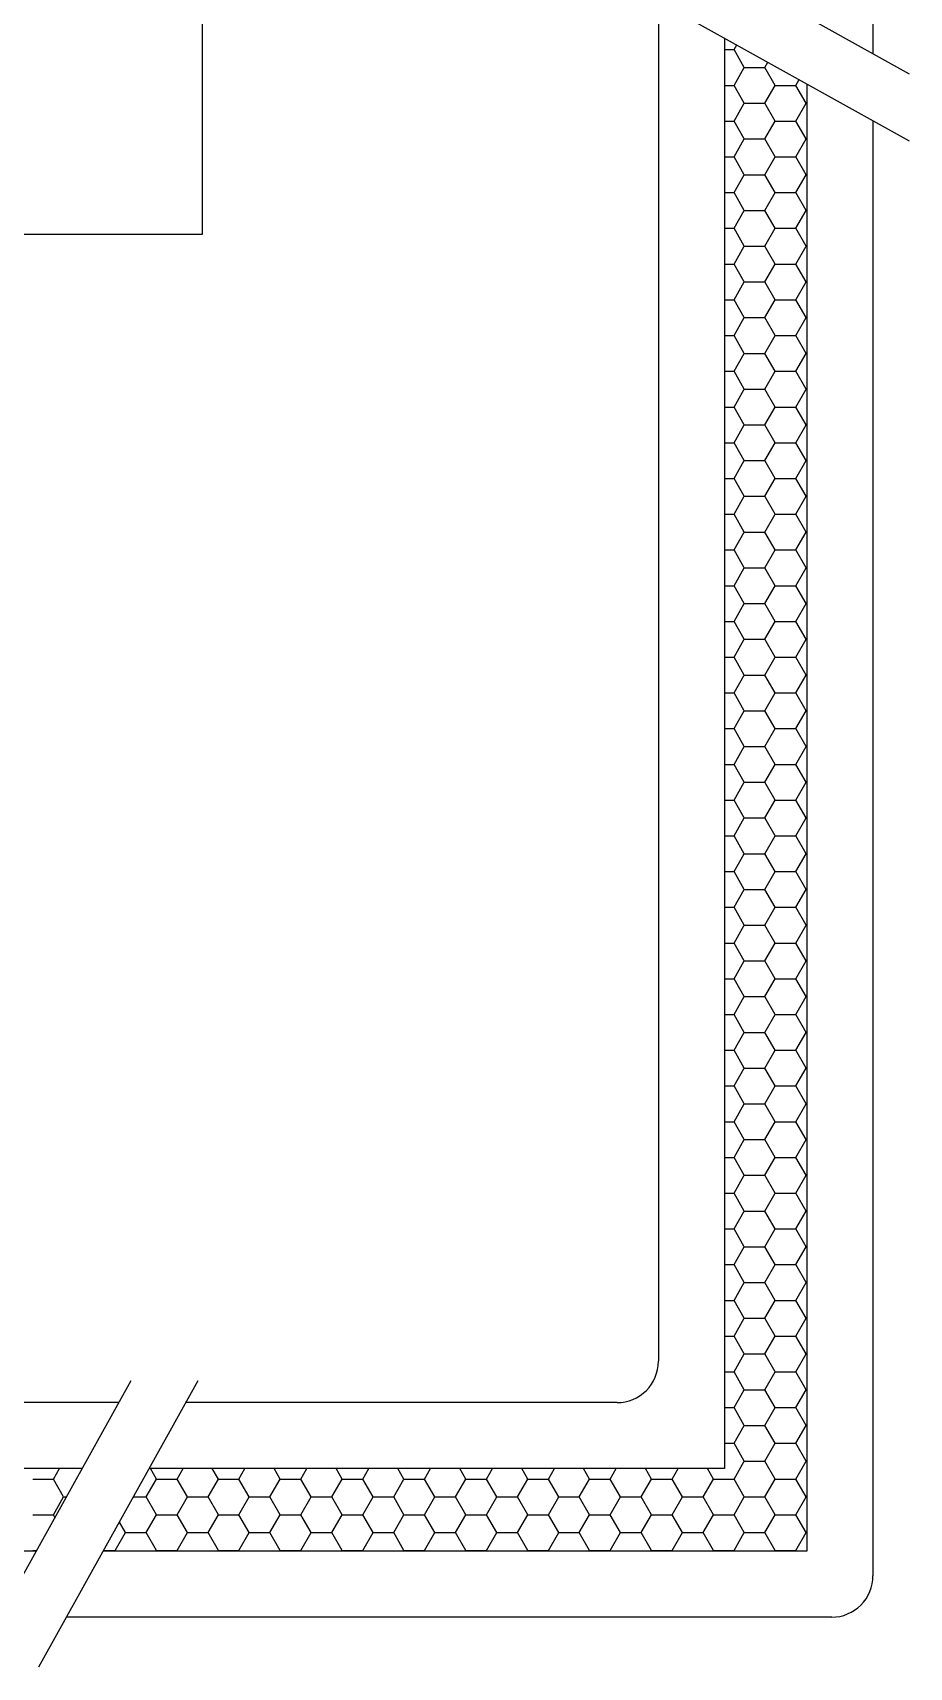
# Model space of a CAD drawing. Extents: x 20 to 15395, y -28849 to -19999.
# Drawn here: x 5996 to 7059, y -24406 to -22426 of the extents above; entities that cross this region are included whole.
import ezdxf

# ---------------------------------------------------------------- set-up
doc = ezdxf.new("R2010")
doc.units = 0
doc.header["$LTSCALE"] = 0.1
doc.header["$MEASUREMENT"] = 0
for name, color, linetype in [('FI', 2, 'CONTINUOUS'), ('IS', 5, 'CONTINUOUS'), ('ISO', 151, 'CONTINUOUS'), ('MF', 8, 'CONTINUOUS')]:
    doc.layers.add(name, color=color, linetype=linetype)

msp = doc.modelspace()

# ---------------------------------------------------------------- linework, layer by layer
at = {"layer": 'FI'}
for p, q in [((7014.8, -20535.7, 0), (7014.8, -22451.2, 0)), ((6754.8, -22387.7, 0), (6754.8, -24035.6, 0)), ((7014.8, -22532.4, 0), (7014.8, -24295.6, 0)), ((6100.8, -24085.6, 0), (5676.9, -24085.6, 0)), ((6704.8, -24085.6, 0), (6182, -24085.6, 0)), ((6964.8, -24345.6, 0), (6037.3, -24345.6, 0))]:
    msp.add_line(p, q, dxfattribs=at)
msp.add_lwpolyline([(4839.8, -21989.6), (6201.6, -21989.6), (6201.6, -22670.1), (4839.8, -22670.1)], close=True, dxfattribs=at)
for centre in [(6704.8, -24035.6, 0), (6964.8, -24295.6, 0)]:
    msp.add_arc(centre, 50, 269.9989, 0, dxfattribs=at)
at = {"layer": 'IS'}
for p, q in [((6834.8, -22432.2, 0), (6834.8, -24165.6, 0)), ((6934.8, -22487.9, 0), (6934.8, -24265.6, 0)), ((6056.3, -24165.6, 0), (5456.8, -24165.6, 0)), ((6834.8, -24165.6, 0), (6137.5, -24165.6, 0)), ((6000.6, -24265.6, 0), (5456.8, -24265.6, 0)), ((6934.8, -24265.6, 0), (6081.8, -24265.6, 0))]:
    msp.add_line(p, q, dxfattribs=at)
at = {"layer": 'ISO'}
for p, q in [((6846.4, -22446.2), (6849.7, -22440.5)), ((6834.8, -22446.2), (6846.4, -22446.2)), ((6858.9, -22467.9), (6846.4, -22446.2)), ((6846.4, -22489.5), (6858.9, -22467.9)), ((6858.9, -22467.9), (6883.9, -22467.9)), ((6883.9, -22467.9), (6887.5, -22461.5)), ((6896.4, -22489.5), (6883.9, -22467.9)), ((6834.8, -22489.5), (6846.4, -22489.5)), ((6858.9, -22511.2), (6846.4, -22489.5)), ((6883.9, -22511.2), (6896.4, -22489.5)), ((6896.4, -22489.5), (6921.4, -22489.5)), ((6921.4, -22489.5), (6925.4, -22482.6)), ((6933.9, -22511.2), (6921.4, -22489.5)), ((6846.4, -22532.8), (6858.9, -22511.2)), ((6858.9, -22511.2), (6883.9, -22511.2)), ((6896.4, -22532.8), (6883.9, -22511.2)), ((6921.4, -22532.8), (6933.9, -22511.2)), ((6933.9, -22511.2), (6934.8, -22511.2)), ((6834.8, -22532.8), (6846.4, -22532.8)), ((6858.9, -22554.5), (6846.4, -22532.8)), ((6883.9, -22554.5), (6896.4, -22532.8)), ((6896.4, -22532.8), (6921.4, -22532.8)), ((6933.9, -22554.5), (6921.4, -22532.8)), ((6846.4, -22576.1), (6858.9, -22554.5)), ((6858.9, -22554.5), (6883.9, -22554.5)), ((6896.4, -22576.1), (6883.9, -22554.5)), ((6921.4, -22576.1), (6933.9, -22554.5)), ((6933.9, -22554.5), (6934.8, -22554.5)), ((6834.8, -22576.1), (6846.4, -22576.1)), ((6858.9, -22597.8), (6846.4, -22576.1)), ((6883.9, -22597.8), (6896.4, -22576.1)), ((6896.4, -22576.1), (6921.4, -22576.1)), ((6933.9, -22597.8), (6921.4, -22576.1)), ((6846.4, -22619.4), (6858.9, -22597.8)), ((6858.9, -22597.8), (6883.9, -22597.8)), ((6896.4, -22619.4), (6883.9, -22597.8)), ((6921.4, -22619.4), (6933.9, -22597.8)), ((6933.9, -22597.8), (6934.8, -22597.8)), ((6834.8, -22619.4), (6846.4, -22619.4)), ((6858.9, -22641.1), (6846.4, -22619.4)), ((6883.9, -22641.1), (6896.4, -22619.4)), ((6896.4, -22619.4), (6921.4, -22619.4)), ((6933.9, -22641.1), (6921.4, -22619.4)), ((6846.4, -22662.7), (6858.9, -22641.1)), ((6858.9, -22641.1), (6883.9, -22641.1)), ((6896.4, -22662.7), (6883.9, -22641.1)), ((6921.4, -22662.7), (6933.9, -22641.1)), ((6933.9, -22641.1), (6934.8, -22641.1)), ((6834.8, -22662.7), (6846.4, -22662.7)), ((6858.9, -22684.4), (6846.4, -22662.7)), ((6883.9, -22684.4), (6896.4, -22662.7)), ((6896.4, -22662.7), (6921.4, -22662.7)), ((6933.9, -22684.4), (6921.4, -22662.7)), ((6846.4, -22706), (6858.9, -22684.4)), ((6858.9, -22684.4), (6883.9, -22684.4)), ((6896.4, -22706), (6883.9, -22684.4)), ((6921.4, -22706), (6933.9, -22684.4)), ((6933.9, -22684.4), (6934.8, -22684.4)), ((6834.8, -22706), (6846.4, -22706)), ((6858.9, -22727.7), (6846.4, -22706)), ((6883.9, -22727.7), (6896.4, -22706)), ((6896.4, -22706), (6921.4, -22706)), ((6933.9, -22727.7), (6921.4, -22706)), ((6846.4, -22749.3), (6858.9, -22727.7)), ((6858.9, -22727.7), (6883.9, -22727.7)), ((6896.4, -22749.3), (6883.9, -22727.7)), ((6921.4, -22749.3), (6933.9, -22727.7)), ((6933.9, -22727.7), (6934.8, -22727.7)), ((6834.8, -22749.3), (6846.4, -22749.3)), ((6858.9, -22771), (6846.4, -22749.3)), ((6883.9, -22771), (6896.4, -22749.3)), ((6896.4, -22749.3), (6921.4, -22749.3)), ((6933.9, -22771), (6921.4, -22749.3)), ((6846.4, -22792.7), (6858.9, -22771)), ((6858.9, -22771), (6883.9, -22771)), ((6896.4, -22792.7), (6883.9, -22771)), ((6921.4, -22792.7), (6933.9, -22771)), ((6933.9, -22771), (6934.8, -22771)), ((6834.8, -22792.7), (6846.4, -22792.7)), ((6858.9, -22814.3), (6846.4, -22792.7)), ((6883.9, -22814.3), (6896.4, -22792.7)), ((6896.4, -22792.7), (6921.4, -22792.7)), ((6933.9, -22814.3), (6921.4, -22792.7)), ((6846.4, -22836), (6858.9, -22814.3)), ((6858.9, -22814.3), (6883.9, -22814.3)), ((6896.4, -22836), (6883.9, -22814.3)), ((6921.4, -22836), (6933.9, -22814.3)), ((6933.9, -22814.3), (6934.8, -22814.3)), ((6834.8, -22836), (6846.4, -22836)), ((6858.9, -22857.6), (6846.4, -22836)), ((6883.9, -22857.6), (6896.4, -22836)), ((6896.4, -22836), (6921.4, -22836)), ((6933.9, -22857.6), (6921.4, -22836)), ((6846.4, -22879.3), (6858.9, -22857.6)), ((6858.9, -22857.6), (6883.9, -22857.6)), ((6896.4, -22879.3), (6883.9, -22857.6)), ((6921.4, -22879.3), (6933.9, -22857.6)), ((6933.9, -22857.6), (6934.8, -22857.6)), ((6834.8, -22879.3), (6846.4, -22879.3)), ((6858.9, -22900.9), (6846.4, -22879.3)), ((6883.9, -22900.9), (6896.4, -22879.3)), ((6896.4, -22879.3), (6921.4, -22879.3)), ((6933.9, -22900.9), (6921.4, -22879.3)), ((6846.4, -22922.6), (6858.9, -22900.9)), ((6858.9, -22900.9), (6883.9, -22900.9)), ((6896.4, -22922.6), (6883.9, -22900.9)), ((6921.4, -22922.6), (6933.9, -22900.9)), ((6933.9, -22900.9), (6934.8, -22900.9)), ((6834.8, -22922.6), (6846.4, -22922.6)), ((6858.9, -22944.2), (6846.4, -22922.6)), ((6883.9, -22944.2), (6896.4, -22922.6)), ((6896.4, -22922.6), (6921.4, -22922.6)), ((6933.9, -22944.2), (6921.4, -22922.6)), ((6846.4, -22965.9), (6858.9, -22944.2)), ((6858.9, -22944.2), (6883.9, -22944.2)), ((6896.4, -22965.9), (6883.9, -22944.2)), ((6921.4, -22965.9), (6933.9, -22944.2)), ((6933.9, -22944.2), (6934.8, -22944.2)), ((6834.8, -22965.9), (6846.4, -22965.9)), ((6858.9, -22987.5), (6846.4, -22965.9)), ((6883.9, -22987.5), (6896.4, -22965.9)), ((6896.4, -22965.9), (6921.4, -22965.9)), ((6933.9, -22987.5), (6921.4, -22965.9)), ((6846.4, -23009.2), (6858.9, -22987.5)), ((6858.9, -22987.5), (6883.9, -22987.5)), ((6896.4, -23009.2), (6883.9, -22987.5)), ((6921.4, -23009.2), (6933.9, -22987.5)), ((6933.9, -22987.5), (6934.8, -22987.5)), ((6834.8, -23009.2), (6846.4, -23009.2)), ((6858.9, -23030.8), (6846.4, -23009.2)), ((6883.9, -23030.8), (6896.4, -23009.2)), ((6896.4, -23009.2), (6921.4, -23009.2)), ((6933.9, -23030.8), (6921.4, -23009.2)), ((6846.4, -23052.5), (6858.9, -23030.8)), ((6858.9, -23030.8), (6883.9, -23030.8)), ((6896.4, -23052.5), (6883.9, -23030.8)), ((6921.4, -23052.5), (6933.9, -23030.8)), ((6933.9, -23030.8), (6934.8, -23030.8)), ((6834.8, -23052.5), (6846.4, -23052.5)), ((6858.9, -23074.1), (6846.4, -23052.5)), ((6883.9, -23074.1), (6896.4, -23052.5)), ((6896.4, -23052.5), (6921.4, -23052.5)), ((6933.9, -23074.1), (6921.4, -23052.5)), ((6846.4, -23095.8), (6858.9, -23074.1)), ((6858.9, -23074.1), (6883.9, -23074.1)), ((6896.4, -23095.8), (6883.9, -23074.1)), ((6921.4, -23095.8), (6933.9, -23074.1)), ((6933.9, -23074.1), (6934.8, -23074.1)), ((6834.8, -23095.8), (6846.4, -23095.8)), ((6858.9, -23117.4), (6846.4, -23095.8)), ((6883.9, -23117.4), (6896.4, -23095.8)), ((6896.4, -23095.8), (6921.4, -23095.8)), ((6933.9, -23117.4), (6921.4, -23095.8)), ((6846.4, -23139.1), (6858.9, -23117.4)), ((6858.9, -23117.4), (6883.9, -23117.4)), ((6896.4, -23139.1), (6883.9, -23117.4)), ((6921.4, -23139.1), (6933.9, -23117.4)), ((6933.9, -23117.4), (6934.8, -23117.4)), ((6834.8, -23139.1), (6846.4, -23139.1)), ((6858.9, -23160.7), (6846.4, -23139.1)), ((6883.9, -23160.7), (6896.4, -23139.1)), ((6896.4, -23139.1), (6921.4, -23139.1)), ((6933.9, -23160.7), (6921.4, -23139.1)), ((6846.4, -23182.4), (6858.9, -23160.7)), ((6858.9, -23160.7), (6883.9, -23160.7)), ((6896.4, -23182.4), (6883.9, -23160.7)), ((6921.4, -23182.4), (6933.9, -23160.7)), ((6933.9, -23160.7), (6934.8, -23160.7)), ((6834.8, -23182.4), (6846.4, -23182.4)), ((6858.9, -23204), (6846.4, -23182.4)), ((6883.9, -23204), (6896.4, -23182.4)), ((6896.4, -23182.4), (6921.4, -23182.4)), ((6933.9, -23204), (6921.4, -23182.4)), ((6846.4, -23225.7), (6858.9, -23204)), ((6858.9, -23204), (6883.9, -23204)), ((6896.4, -23225.7), (6883.9, -23204)), ((6921.4, -23225.7), (6933.9, -23204)), ((6933.9, -23204), (6934.8, -23204)), ((6834.8, -23225.7), (6846.4, -23225.7)), ((6858.9, -23247.3), (6846.4, -23225.7)), ((6883.9, -23247.3), (6896.4, -23225.7)), ((6896.4, -23225.7), (6921.4, -23225.7)), ((6933.9, -23247.3), (6921.4, -23225.7)), ((6846.4, -23269), (6858.9, -23247.3)), ((6858.9, -23247.3), (6883.9, -23247.3)), ((6896.4, -23269), (6883.9, -23247.3)), ((6921.4, -23269), (6933.9, -23247.3)), ((6933.9, -23247.3), (6934.8, -23247.3)), ((6834.8, -23269), (6846.4, -23269)), ((6858.9, -23290.6), (6846.4, -23269)), ((6883.9, -23290.6), (6896.4, -23269)), ((6896.4, -23269), (6921.4, -23269)), ((6933.9, -23290.6), (6921.4, -23269)), ((6846.4, -23312.3), (6858.9, -23290.6)), ((6858.9, -23290.6), (6883.9, -23290.6)), ((6896.4, -23312.3), (6883.9, -23290.6)), ((6921.4, -23312.3), (6933.9, -23290.6)), ((6933.9, -23290.6), (6934.8, -23290.6)), ((6834.8, -23312.3), (6846.4, -23312.3)), ((6858.9, -23333.9), (6846.4, -23312.3)), ((6883.9, -23333.9), (6896.4, -23312.3)), ((6896.4, -23312.3), (6921.4, -23312.3)), ((6933.9, -23333.9), (6921.4, -23312.3)), ((6846.4, -23355.6), (6858.9, -23333.9)), ((6858.9, -23333.9), (6883.9, -23333.9)), ((6896.4, -23355.6), (6883.9, -23333.9)), ((6921.4, -23355.6), (6933.9, -23333.9)), ((6933.9, -23333.9), (6934.8, -23333.9)), ((6834.8, -23355.6), (6846.4, -23355.6)), ((6858.9, -23377.2), (6846.4, -23355.6)), ((6883.9, -23377.2), (6896.4, -23355.6)), ((6896.4, -23355.6), (6921.4, -23355.6)), ((6933.9, -23377.2), (6921.4, -23355.6)), ((6846.4, -23398.9), (6858.9, -23377.2)), ((6858.9, -23377.2), (6883.9, -23377.2)), ((6896.4, -23398.9), (6883.9, -23377.2)), ((6921.4, -23398.9), (6933.9, -23377.2)), ((6933.9, -23377.2), (6934.8, -23377.2)), ((6834.8, -23398.9), (6846.4, -23398.9)), ((6858.9, -23420.5), (6846.4, -23398.9)), ((6883.9, -23420.5), (6896.4, -23398.9)), ((6896.4, -23398.9), (6921.4, -23398.9)), ((6933.9, -23420.5), (6921.4, -23398.9)), ((6846.4, -23442.2), (6858.9, -23420.5)), ((6858.9, -23420.5), (6883.9, -23420.5)), ((6896.4, -23442.2), (6883.9, -23420.5)), ((6921.4, -23442.2), (6933.9, -23420.5)), ((6933.9, -23420.5), (6934.8, -23420.5)), ((6834.8, -23442.2), (6846.4, -23442.2)), ((6858.9, -23463.8), (6846.4, -23442.2)), ((6883.9, -23463.8), (6896.4, -23442.2)), ((6896.4, -23442.2), (6921.4, -23442.2)), ((6933.9, -23463.8), (6921.4, -23442.2)), ((6846.4, -23485.5), (6858.9, -23463.8)), ((6858.9, -23463.8), (6883.9, -23463.8)), ((6896.4, -23485.5), (6883.9, -23463.8)), ((6921.4, -23485.5), (6933.9, -23463.8)), ((6933.9, -23463.8), (6934.8, -23463.8)), ((6834.8, -23485.5), (6846.4, -23485.5)), ((6858.9, -23507.1), (6846.4, -23485.5)), ((6883.9, -23507.1), (6896.4, -23485.5)), ((6896.4, -23485.5), (6921.4, -23485.5)), ((6933.9, -23507.1), (6921.4, -23485.5)), ((6846.4, -23528.8), (6858.9, -23507.1)), ((6858.9, -23507.1), (6883.9, -23507.1)), ((6896.4, -23528.8), (6883.9, -23507.1)), ((6921.4, -23528.8), (6933.9, -23507.1)), ((6933.9, -23507.1), (6934.8, -23507.1)), ((6834.8, -23528.8), (6846.4, -23528.8)), ((6858.9, -23550.4), (6846.4, -23528.8)), ((6883.9, -23550.4), (6896.4, -23528.8)), ((6896.4, -23528.8), (6921.4, -23528.8)), ((6933.9, -23550.4), (6921.4, -23528.8)), ((6846.4, -23572.1), (6858.9, -23550.4)), ((6858.9, -23550.4), (6883.9, -23550.4)), ((6896.4, -23572.1), (6883.9, -23550.4)), ((6921.4, -23572.1), (6933.9, -23550.4)), ((6933.9, -23550.4), (6934.8, -23550.4)), ((6834.8, -23572.1), (6846.4, -23572.1)), ((6858.9, -23593.7), (6846.4, -23572.1)), ((6883.9, -23593.7), (6896.4, -23572.1)), ((6896.4, -23572.1), (6921.4, -23572.1)), ((6933.9, -23593.7), (6921.4, -23572.1)), ((6846.4, -23615.4), (6858.9, -23593.7)), ((6858.9, -23593.7), (6883.9, -23593.7)), ((6896.4, -23615.4), (6883.9, -23593.7)), ((6921.4, -23615.4), (6933.9, -23593.7)), ((6933.9, -23593.7), (6934.8, -23593.7)), ((6834.8, -23615.4), (6846.4, -23615.4)), ((6858.9, -23637), (6846.4, -23615.4)), ((6883.9, -23637), (6896.4, -23615.4)), ((6896.4, -23615.4), (6921.4, -23615.4)), ((6933.9, -23637), (6921.4, -23615.4)), ((6846.4, -23658.7), (6858.9, -23637)), ((6858.9, -23637), (6883.9, -23637)), ((6896.4, -23658.7), (6883.9, -23637)), ((6921.4, -23658.7), (6933.9, -23637)), ((6933.9, -23637), (6934.8, -23637)), ((6834.8, -23658.7), (6846.4, -23658.7)), ((6858.9, -23680.3), (6846.4, -23658.7)), ((6883.9, -23680.3), (6896.4, -23658.7)), ((6896.4, -23658.7), (6921.4, -23658.7)), ((6933.9, -23680.3), (6921.4, -23658.7)), ((6846.4, -23702), (6858.9, -23680.3)), ((6858.9, -23680.3), (6883.9, -23680.3)), ((6896.4, -23702), (6883.9, -23680.3)), ((6921.4, -23702), (6933.9, -23680.3)), ((6933.9, -23680.3), (6934.8, -23680.3)), ((6834.8, -23702), (6846.4, -23702)), ((6858.9, -23723.6), (6846.4, -23702)), ((6883.9, -23723.6), (6896.4, -23702)), ((6896.4, -23702), (6921.4, -23702)), ((6933.9, -23723.6), (6921.4, -23702)), ((6846.4, -23745.3), (6858.9, -23723.6)), ((6858.9, -23723.6), (6883.9, -23723.6)), ((6896.4, -23745.3), (6883.9, -23723.6)), ((6921.4, -23745.3), (6933.9, -23723.6)), ((6933.9, -23723.6), (6934.8, -23723.6)), ((6834.8, -23745.3), (6846.4, -23745.3)), ((6858.9, -23766.9), (6846.4, -23745.3)), ((6883.9, -23766.9), (6896.4, -23745.3)), ((6896.4, -23745.3), (6921.4, -23745.3)), ((6933.9, -23766.9), (6921.4, -23745.3)), ((6846.4, -23788.6), (6858.9, -23766.9)), ((6858.9, -23766.9), (6883.9, -23766.9)), ((6896.4, -23788.6), (6883.9, -23766.9)), ((6921.4, -23788.6), (6933.9, -23766.9)), ((6933.9, -23766.9), (6934.8, -23766.9)), ((6834.8, -23788.6), (6846.4, -23788.6)), ((6858.9, -23810.2), (6846.4, -23788.6)), ((6883.9, -23810.2), (6896.4, -23788.6)), ((6896.4, -23788.6), (6921.4, -23788.6)), ((6933.9, -23810.2), (6921.4, -23788.6)), ((6846.4, -23831.9), (6858.9, -23810.2)), ((6858.9, -23810.2), (6883.9, -23810.2)), ((6896.4, -23831.9), (6883.9, -23810.2)), ((6921.4, -23831.9), (6933.9, -23810.2)), ((6933.9, -23810.2), (6934.8, -23810.2)), ((6834.8, -23831.9), (6846.4, -23831.9)), ((6858.9, -23853.5), (6846.4, -23831.9)), ((6883.9, -23853.5), (6896.4, -23831.9)), ((6896.4, -23831.9), (6921.4, -23831.9)), ((6933.9, -23853.5), (6921.4, -23831.9)), ((6846.4, -23875.2), (6858.9, -23853.5)), ((6858.9, -23853.5), (6883.9, -23853.5)), ((6896.4, -23875.2), (6883.9, -23853.5)), ((6921.4, -23875.2), (6933.9, -23853.5)), ((6933.9, -23853.5), (6934.8, -23853.5)), ((6834.8, -23875.2), (6846.4, -23875.2)), ((6858.9, -23896.8), (6846.4, -23875.2)), ((6883.9, -23896.8), (6896.4, -23875.2)), ((6896.4, -23875.2), (6921.4, -23875.2)), ((6933.9, -23896.8), (6921.4, -23875.2)), ((6846.4, -23918.5), (6858.9, -23896.8)), ((6858.9, -23896.8), (6883.9, -23896.8)), ((6896.4, -23918.5), (6883.9, -23896.8)), ((6921.4, -23918.5), (6933.9, -23896.8)), ((6933.9, -23896.8), (6934.8, -23896.8)), ((6834.8, -23918.5), (6846.4, -23918.5)), ((6858.9, -23940.1), (6846.4, -23918.5)), ((6883.9, -23940.1), (6896.4, -23918.5)), ((6896.4, -23918.5), (6921.4, -23918.5)), ((6933.9, -23940.1), (6921.4, -23918.5)), ((6846.4, -23961.8), (6858.9, -23940.1)), ((6858.9, -23940.1), (6883.9, -23940.1)), ((6896.4, -23961.8), (6883.9, -23940.1)), ((6921.4, -23961.8), (6933.9, -23940.1)), ((6933.9, -23940.1), (6934.8, -23940.1)), ((6834.8, -23961.8), (6846.4, -23961.8)), ((6858.9, -23983.4), (6846.4, -23961.8)), ((6883.9, -23983.4), (6896.4, -23961.8)), ((6896.4, -23961.8), (6921.4, -23961.8)), ((6933.9, -23983.4), (6921.4, -23961.8)), ((6846.4, -24005.1), (6858.9, -23983.4)), ((6858.9, -23983.4), (6883.9, -23983.4)), ((6896.4, -24005.1), (6883.9, -23983.4)), ((6921.4, -24005.1), (6933.9, -23983.4)), ((6933.9, -23983.4), (6934.8, -23983.4)), ((6834.8, -24005.1), (6846.4, -24005.1)), ((6858.9, -24026.7), (6846.4, -24005.1)), ((6883.9, -24026.7), (6896.4, -24005.1)), ((6896.4, -24005.1), (6921.4, -24005.1)), ((6933.9, -24026.7), (6921.4, -24005.1)), ((6846.4, -24048.4), (6858.9, -24026.7)), ((6858.9, -24026.7), (6883.9, -24026.7)), ((6896.4, -24048.4), (6883.9, -24026.7)), ((6921.4, -24048.4), (6933.9, -24026.7)), ((6933.9, -24026.7), (6934.8, -24026.7)), ((6834.8, -24048.4), (6846.4, -24048.4)), ((6858.9, -24070), (6846.4, -24048.4)), ((6883.9, -24070), (6896.4, -24048.4)), ((6896.4, -24048.4), (6921.4, -24048.4)), ((6933.9, -24070), (6921.4, -24048.4)), ((6846.4, -24091.7), (6858.9, -24070)), ((6858.9, -24070), (6883.9, -24070)), ((6896.4, -24091.7), (6883.9, -24070)), ((6921.4, -24091.7), (6933.9, -24070)), ((6933.9, -24070), (6934.8, -24070)), ((6834.8, -24091.7), (6846.4, -24091.7)), ((6858.9, -24113.3), (6846.4, -24091.7)), ((6883.9, -24113.3), (6896.4, -24091.7)), ((6896.4, -24091.7), (6921.4, -24091.7)), ((6933.9, -24113.3), (6921.4, -24091.7)), ((6846.4, -24135), (6858.9, -24113.3)), ((6858.9, -24113.3), (6883.9, -24113.3)), ((6896.4, -24135), (6883.9, -24113.3)), ((6921.4, -24135), (6933.9, -24113.3)), ((6933.9, -24113.3), (6934.8, -24113.3)), ((6834.8, -24135), (6846.4, -24135)), ((6858.9, -24156.6), (6846.4, -24135)), ((6883.9, -24156.6), (6896.4, -24135)), ((6896.4, -24135), (6921.4, -24135)), ((6933.9, -24156.6), (6921.4, -24135)), ((6846.4, -24178.3), (6858.9, -24156.6)), ((6858.9, -24156.6), (6883.9, -24156.6)), ((6896.4, -24178.3), (6883.9, -24156.6)), ((6921.4, -24178.3), (6933.9, -24156.6)), ((6933.9, -24156.6), (6934.8, -24156.6)), ((5996.4, -24178.3), (6021.4, -24178.3)), ((6021.4, -24178.3), (6028.7, -24165.6)), ((6033.9, -24199.9), (6021.4, -24178.3)), ((6133.9, -24199.9), (6146.4, -24178.3)), ((6146.4, -24178.3), (6139, -24165.6)), ((6146.4, -24178.3), (6171.4, -24178.3)), ((6171.4, -24178.3), (6178.7, -24165.6)), ((6183.9, -24199.9), (6171.4, -24178.3)), ((6208.9, -24199.9), (6221.4, -24178.3)), ((6221.4, -24178.3), (6214.1, -24165.6)), ((6221.4, -24178.3), (6246.4, -24178.3)), ((6246.4, -24178.3), (6253.7, -24165.6)), ((6258.9, -24199.9), (6246.4, -24178.3)), ((6283.9, -24199.9), (6296.4, -24178.3)), ((6296.4, -24178.3), (6289.1, -24165.6)), ((6296.4, -24178.3), (6321.4, -24178.3)), ((6321.4, -24178.3), (6328.7, -24165.6)), ((6333.9, -24199.9), (6321.4, -24178.3)), ((6358.9, -24199.9), (6371.4, -24178.3)), ((6371.4, -24178.3), (6364.1, -24165.6)), ((6371.4, -24178.3), (6396.4, -24178.3)), ((6396.4, -24178.3), (6403.7, -24165.6)), ((6408.9, -24199.9), (6396.4, -24178.3)), ((6433.9, -24199.9), (6446.4, -24178.3)), ((6446.4, -24178.3), (6439.1, -24165.6)), ((6446.4, -24178.3), (6471.4, -24178.3)), ((6471.4, -24178.3), (6478.7, -24165.6)), ((6483.9, -24199.9), (6471.4, -24178.3)), ((6508.9, -24199.9), (6521.4, -24178.3)), ((6521.4, -24178.3), (6514.1, -24165.6)), ((6521.4, -24178.3), (6546.4, -24178.3)), ((6546.4, -24178.3), (6553.7, -24165.6)), ((6558.9, -24199.9), (6546.4, -24178.3)), ((6583.9, -24199.9), (6596.4, -24178.3)), ((6596.4, -24178.3), (6589.1, -24165.6)), ((6596.4, -24178.3), (6621.4, -24178.3)), ((6621.4, -24178.3), (6628.7, -24165.6)), ((6633.9, -24199.9), (6621.4, -24178.3)), ((6658.9, -24199.9), (6671.4, -24178.3)), ((6671.4, -24178.3), (6664.1, -24165.6)), ((6671.4, -24178.3), (6696.4, -24178.3)), ((6696.4, -24178.3), (6703.7, -24165.6)), ((6708.9, -24199.9), (6696.4, -24178.3)), ((6733.9, -24199.9), (6746.4, -24178.3)), ((6746.4, -24178.3), (6739.1, -24165.6)), ((6746.4, -24178.3), (6771.4, -24178.3)), ((6771.4, -24178.3), (6778.7, -24165.6)), ((6783.9, -24199.9), (6771.4, -24178.3)), ((6808.9, -24199.9), (6821.4, -24178.3)), ((6821.4, -24178.3), (6814.1, -24165.6)), ((6821.4, -24178.3), (6846.4, -24178.3)), ((6858.9, -24199.9), (6846.4, -24178.3)), ((6883.9, -24199.9), (6896.4, -24178.3)), ((6896.4, -24178.3), (6921.4, -24178.3)), ((6933.9, -24199.9), (6921.4, -24178.3)), ((6021.4, -24221.6), (6033.9, -24199.9)), ((6033.9, -24199.9), (6037.2, -24199.9)), ((6118.4, -24199.9), (6133.9, -24199.9)), ((6146.4, -24221.6), (6133.9, -24199.9)), ((6171.4, -24221.6), (6183.9, -24199.9)), ((6183.9, -24199.9), (6208.9, -24199.9)), ((6221.4, -24221.6), (6208.9, -24199.9)), ((6246.4, -24221.6), (6258.9, -24199.9)), ((6258.9, -24199.9), (6283.9, -24199.9)), ((6296.4, -24221.6), (6283.9, -24199.9)), ((6321.4, -24221.6), (6333.9, -24199.9)), ((6333.9, -24199.9), (6358.9, -24199.9)), ((6371.4, -24221.6), (6358.9, -24199.9)), ((6396.4, -24221.6), (6408.9, -24199.9)), ((6408.9, -24199.9), (6433.9, -24199.9)), ((6446.4, -24221.6), (6433.9, -24199.9)), ((6471.4, -24221.6), (6483.9, -24199.9)), ((6483.9, -24199.9), (6508.9, -24199.9)), ((6521.4, -24221.6), (6508.9, -24199.9)), ((6546.4, -24221.6), (6558.9, -24199.9)), ((6558.9, -24199.9), (6583.9, -24199.9)), ((6596.4, -24221.6), (6583.9, -24199.9)), ((6621.4, -24221.6), (6633.9, -24199.9)), ((6633.9, -24199.9), (6658.9, -24199.9)), ((6671.4, -24221.6), (6658.9, -24199.9)), ((6696.4, -24221.6), (6708.9, -24199.9)), ((6708.9, -24199.9), (6733.9, -24199.9)), ((6746.4, -24221.6), (6733.9, -24199.9)), ((6771.4, -24221.6), (6783.9, -24199.9)), ((6783.9, -24199.9), (6808.9, -24199.9)), ((6821.4, -24221.6), (6808.9, -24199.9)), ((6846.4, -24221.6), (6858.9, -24199.9)), ((6858.9, -24199.9), (6883.9, -24199.9)), ((6896.4, -24221.6), (6883.9, -24199.9)), ((6921.4, -24221.6), (6933.9, -24199.9)), ((6933.9, -24199.9), (6934.8, -24199.9)), ((5996.4, -24221.6), (6021.4, -24221.6)), ((6023.3, -24224.9), (6021.4, -24221.6)), ((6133.9, -24243.2), (6146.4, -24221.6)), ((6146.4, -24221.6), (6171.4, -24221.6)), ((6183.9, -24243.2), (6171.4, -24221.6)), ((6208.9, -24243.2), (6221.4, -24221.6)), ((6221.4, -24221.6), (6246.4, -24221.6)), ((6258.9, -24243.2), (6246.4, -24221.6)), ((6283.9, -24243.2), (6296.4, -24221.6)), ((6296.4, -24221.6), (6321.4, -24221.6)), ((6333.9, -24243.2), (6321.4, -24221.6)), ((6358.9, -24243.2), (6371.4, -24221.6)), ((6371.4, -24221.6), (6396.4, -24221.6)), ((6408.9, -24243.2), (6396.4, -24221.6)), ((6433.9, -24243.2), (6446.4, -24221.6)), ((6446.4, -24221.6), (6471.4, -24221.6)), ((6483.9, -24243.2), (6471.4, -24221.6)), ((6508.9, -24243.2), (6521.4, -24221.6)), ((6521.4, -24221.6), (6546.4, -24221.6)), ((6558.9, -24243.2), (6546.4, -24221.6)), ((6583.9, -24243.2), (6596.4, -24221.6)), ((6596.4, -24221.6), (6621.4, -24221.6)), ((6633.9, -24243.2), (6621.4, -24221.6)), ((6658.9, -24243.2), (6671.4, -24221.6)), ((6671.4, -24221.6), (6696.4, -24221.6)), ((6708.9, -24243.2), (6696.4, -24221.6)), ((6733.9, -24243.2), (6746.4, -24221.6)), ((6746.4, -24221.6), (6771.4, -24221.6)), ((6783.9, -24243.2), (6771.4, -24221.6)), ((6808.9, -24243.2), (6821.4, -24221.6)), ((6821.4, -24221.6), (6846.4, -24221.6)), ((6858.9, -24243.2), (6846.4, -24221.6)), ((6883.9, -24243.2), (6896.4, -24221.6)), ((6896.4, -24221.6), (6921.4, -24221.6)), ((6933.9, -24243.2), (6921.4, -24221.6)), ((6096.4, -24264.9), (6108.9, -24243.2)), ((6108.9, -24243.2), (6101.4, -24230.4)), ((6108.9, -24243.2), (6133.9, -24243.2)), ((6146.4, -24264.9), (6133.9, -24243.2)), ((6171.4, -24264.9), (6183.9, -24243.2)), ((6183.9, -24243.2), (6208.9, -24243.2)), ((6221.4, -24264.9), (6208.9, -24243.2)), ((6246.4, -24264.9), (6258.9, -24243.2)), ((6258.9, -24243.2), (6283.9, -24243.2)), ((6296.4, -24264.9), (6283.9, -24243.2)), ((6321.4, -24264.9), (6333.9, -24243.2)), ((6333.9, -24243.2), (6358.9, -24243.2)), ((6371.4, -24264.9), (6358.9, -24243.2)), ((6396.4, -24264.9), (6408.9, -24243.2)), ((6408.9, -24243.2), (6433.9, -24243.2)), ((6446.4, -24264.9), (6433.9, -24243.2)), ((6471.4, -24264.9), (6483.9, -24243.2)), ((6483.9, -24243.2), (6508.9, -24243.2)), ((6521.4, -24264.9), (6508.9, -24243.2)), ((6546.4, -24264.9), (6558.9, -24243.2)), ((6558.9, -24243.2), (6583.9, -24243.2)), ((6596.4, -24264.9), (6583.9, -24243.2)), ((6621.4, -24264.9), (6633.9, -24243.2)), ((6633.9, -24243.2), (6658.9, -24243.2)), ((6671.4, -24264.9), (6658.9, -24243.2)), ((6696.4, -24264.9), (6708.9, -24243.2)), ((6708.9, -24243.2), (6733.9, -24243.2)), ((6746.4, -24264.9), (6733.9, -24243.2)), ((6771.4, -24264.9), (6783.9, -24243.2)), ((6783.9, -24243.2), (6808.9, -24243.2)), ((6821.4, -24264.9), (6808.9, -24243.2)), ((6846.4, -24264.9), (6858.9, -24243.2)), ((6858.9, -24243.2), (6883.9, -24243.2)), ((6896.4, -24264.9), (6883.9, -24243.2)), ((6921.4, -24264.9), (6933.9, -24243.2)), ((6933.9, -24243.2), (6934.8, -24243.2)), ((5996.4, -24264.9), (6001, -24264.9)), ((6082.2, -24264.9), (6096.4, -24264.9)), ((6096.8, -24265.6), (6096.4, -24264.9)), ((6145.9, -24265.6), (6146.4, -24264.9)), ((6146.4, -24264.9), (6171.4, -24264.9)), ((6171.8, -24265.6), (6171.4, -24264.9)), ((6220.9, -24265.6), (6221.4, -24264.9)), ((6221.4, -24264.9), (6246.4, -24264.9)), ((6246.8, -24265.6), (6246.4, -24264.9)), ((6295.9, -24265.6), (6296.4, -24264.9)), ((6296.4, -24264.9), (6321.4, -24264.9)), ((6321.8, -24265.6), (6321.4, -24264.9)), ((6370.9, -24265.6), (6371.4, -24264.9)), ((6371.4, -24264.9), (6396.4, -24264.9)), ((6396.8, -24265.6), (6396.4, -24264.9)), ((6445.9, -24265.6), (6446.4, -24264.9)), ((6446.4, -24264.9), (6471.4, -24264.9)), ((6471.8, -24265.6), (6471.4, -24264.9)), ((6520.9, -24265.6), (6521.4, -24264.9)), ((6521.4, -24264.9), (6546.4, -24264.9)), ((6546.8, -24265.6), (6546.4, -24264.9)), ((6595.9, -24265.6), (6596.4, -24264.9)), ((6596.4, -24264.9), (6621.4, -24264.9)), ((6621.8, -24265.6), (6621.4, -24264.9)), ((6670.9, -24265.6), (6671.4, -24264.9)), ((6671.4, -24264.9), (6696.4, -24264.9)), ((6696.8, -24265.6), (6696.4, -24264.9)), ((6745.9, -24265.6), (6746.4, -24264.9)), ((6746.4, -24264.9), (6771.4, -24264.9)), ((6771.8, -24265.6), (6771.4, -24264.9)), ((6820.9, -24265.6), (6821.4, -24264.9)), ((6821.4, -24264.9), (6846.4, -24264.9)), ((6846.8, -24265.6), (6846.4, -24264.9)), ((6895.9, -24265.6), (6896.4, -24264.9)), ((6896.4, -24264.9), (6921.4, -24264.9)), ((6921.8, -24265.6), (6921.4, -24264.9))]:
    msp.add_line(p, q, dxfattribs=at)
at = {"layer": 'MF'}
for p, q in [((6711.7, -22282.5, 0), (7058.9, -22475.7, 0)), ((6711.7, -22363.7, 0), (7058.9, -22556.9, 0)), ((6115.5, -24059.3, 0), (5922.2, -24406.4, 0)), ((6196.7, -24059.3, 0), (6003.5, -24406.4, 0))]:
    msp.add_line(p, q, dxfattribs=at)

doc.saveas('drawing.dxf')
